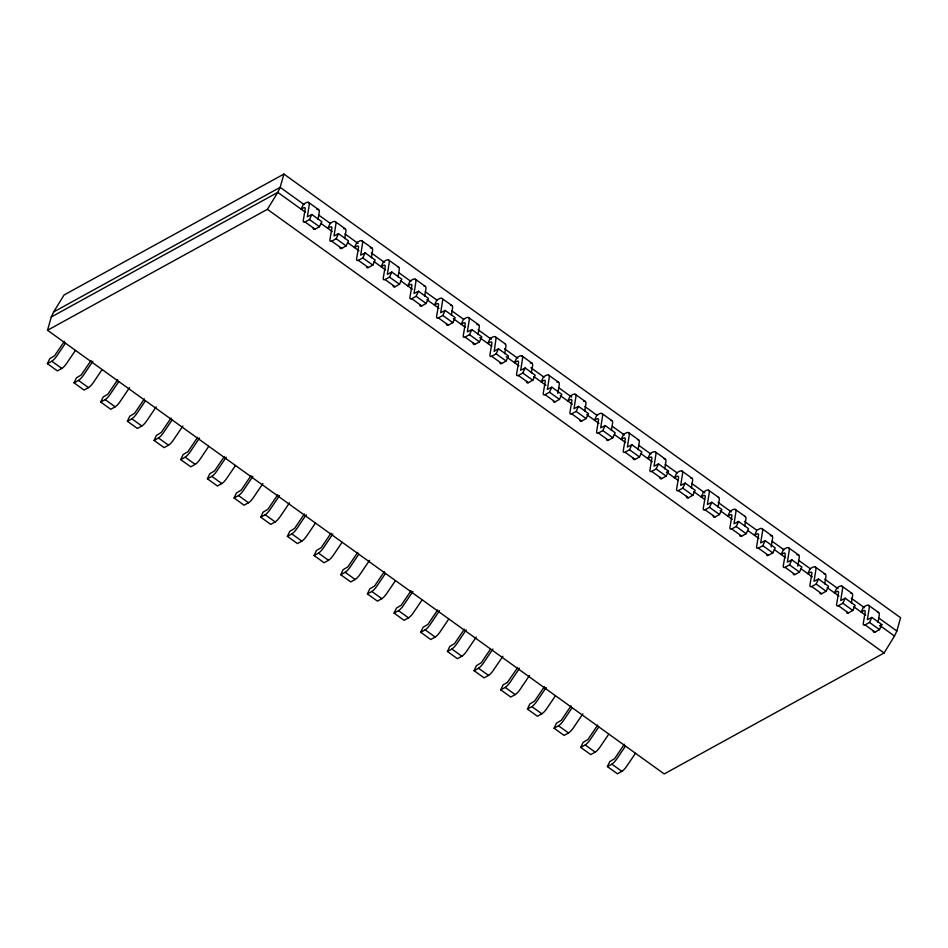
<?xml version="1.0" encoding="UTF-8"?>
<svg xmlns="http://www.w3.org/2000/svg" width="948" height="948" viewBox="0 0 948 948"><rect width="100%" height="100%" fill="white"/><g stroke="black" fill="none" stroke-linecap="round" stroke-linejoin="round"><path stroke-width="1.42" d="M318.03 219.415L319.286 211.807A13.426 4.017 -54.3 0 0 316.905 209.567M344.705 238.6L345.961 230.992A13.426 4.017 -54.3 0 0 343.579 228.752M371.367 257.785L372.623 250.177A13.426 4.017 -54.3 0 0 370.241 247.938M398.041 276.97L399.298 269.362A13.426 4.017 -54.3 0 0 397.899 266.981M424.704 296.155L425.96 288.548A13.426 4.017 -54.3 0 0 424.1 286.189M451.378 315.34L452.623 307.733A13.426 4.017 -54.3 0 0 450.762 305.375M478.041 334.537L479.297 326.918A13.426 4.017 -54.3 0 0 476.915 324.69M504.703 353.723L505.959 346.103A13.426 4.017 -54.3 0 0 504.964 343.792M531.378 372.908L532.634 365.288A13.426 4.017 -54.3 0 0 530.252 363.06M557.803 393.491L559.296 384.473A13.426 4.017 -54.3 0 0 556.914 382.245M584.715 411.278L585.971 403.658A13.426 4.017 -54.3 0 0 583.589 401.431M611.377 430.463L612.633 422.844A13.426 4.017 -54.3 0 0 610.773 420.497M638.051 449.648L639.308 442.041A13.426 4.017 -54.3 0 0 637.435 439.682M664.714 468.833L665.97 461.226A13.426 4.017 -54.3 0 0 664.11 458.868M691.376 488.019L692.633 480.411A13.426 4.017 -54.3 0 0 690.772 478.053M718.051 507.204L719.307 499.596A13.426 4.017 -54.3 0 0 718.311 497.285M744.713 526.389L745.969 518.781A13.426 4.017 -54.3 0 0 744.571 516.399M771.151 546.984L772.644 537.966A13.426 4.017 -54.3 0 0 770.262 535.739M797.813 566.169L799.306 557.151A13.426 4.017 -54.3 0 0 796.924 554.924M824.724 583.956L825.981 576.337A13.426 4.017 -54.3 0 0 824.108 573.99M851.387 603.141L852.643 595.522A13.426 4.017 -54.3 0 0 850.783 593.175M878.049 622.326L879.306 614.707A13.426 4.017 -54.3 0 0 877.445 612.361M47.519 330.26L51.275 316.988L53.633 311.951L64.037 295.006L283.914 174.065L900.6 617.74L896.855 631.013L894.497 636.049L884.081 652.994L664.216 773.935L47.519 330.26L267.395 209.318L277.8 192.373L280.17 187.337L283.914 174.065M75.413 350.44L66.798 363.191A7.963 2.382 -54.3 0 1 61.833 368.452L57.401 370.893L47.4 363.688L49.758 358.652L54.557 355.784L64.357 341.351M102.076 369.625L93.461 382.376A7.963 2.382 -54.3 0 1 88.508 387.637L84.064 390.078L74.062 382.874L76.433 377.837L81.22 374.97L91.02 360.536M129.532 387.649L120.123 401.561A7.963 2.382 -54.3 0 1 115.17 406.822L110.738 409.263L100.737 402.071L103.095 397.022L107.894 394.155L117.694 379.721M156.195 406.834L146.798 420.746A7.963 2.382 -54.3 0 1 141.833 426.007L137.401 428.449L127.399 421.256L129.757 416.219L134.557 413.34L144.357 398.907M182.869 426.019L173.46 439.931A7.963 2.382 -54.3 0 1 168.507 445.193L164.075 447.634L154.074 440.441L156.432 435.405L161.231 432.525L171.019 418.092M208.75 446.366L200.135 459.116A7.963 2.382 -54.3 0 1 195.169 464.378L190.738 466.819L180.736 459.626L183.094 454.59L187.894 451.71L197.694 437.277M311.833 214.497L307.342 216.784L309.285 204.602A13.426 4.017 -54.3 0 0 306.334 202.588L303.502 204.128L301.144 209.164L303.36 207.944A6.968 2.086 -54.3 0 1 305.173 209.176L303.277 220.41A7.963 2.382 -54.3 0 0 305.031 221.974L309.475 219.533L311.833 214.497L321.834 221.69L319.464 226.726L315.032 229.167A7.963 2.382 -54.3 0 1 313.231 227.97M235.424 465.551L226.797 478.302A7.963 2.382 -54.3 0 1 221.844 483.563L217.412 486.004L207.411 478.811L209.769 473.775L214.568 470.907L224.356 456.462M338.495 233.682L334.004 235.969L335.959 223.799A13.426 4.017 -54.3 0 0 333.009 221.773L330.165 223.313L327.807 228.35L330.023 227.129A6.968 2.086 -54.3 0 1 331.836 228.361L329.94 239.595A7.963 2.382 -54.3 0 0 331.705 241.159L336.137 238.718L338.495 233.682L348.497 240.875L346.139 245.911L341.707 248.352A7.963 2.382 -54.3 0 1 339.917 247.784M262.869 483.587L253.472 497.487A7.963 2.382 -54.3 0 1 248.506 502.748L244.074 505.189L234.073 497.996L236.431 492.96L241.23 490.092L251.03 475.647M365.17 252.867L360.678 255.154L362.622 242.984A13.426 4.017 -54.3 0 0 359.671 240.958L356.839 242.498L354.469 247.535L356.697 246.314A6.968 2.086 -54.3 0 1 358.498 247.547L356.614 258.78A7.963 2.382 -54.3 0 0 358.368 260.344L362.8 257.903L365.17 252.867L375.159 260.06L372.801 265.096L368.369 267.537A7.963 2.382 -54.3 0 1 366.58 266.969M289.543 502.772L280.134 516.672A7.963 2.382 -54.3 0 1 275.181 521.933L270.737 524.374L260.736 517.181L263.106 512.145L267.905 509.277L277.693 494.832M391.832 272.052L387.341 274.339L389.296 262.169A13.426 4.017 -54.3 0 0 386.346 260.155L383.502 261.684L381.143 266.72L383.359 265.499A6.968 2.086 -54.3 0 1 385.172 266.732L383.276 277.965A7.963 2.382 -54.3 0 0 385.042 279.53L389.474 277.089L391.832 272.052L401.834 279.245L399.475 284.281L395.043 286.723A7.963 2.382 -54.3 0 1 393.219 285.869M315.423 523.106L306.796 535.857A7.963 2.382 -54.3 0 1 301.843 541.118L297.411 543.559L287.41 536.367L289.768 531.33L294.567 528.463L304.367 514.017M418.495 291.237L414.015 293.524L415.959 281.355A13.426 4.017 -54.3 0 0 413.008 279.34L410.164 280.869L407.806 285.905L410.034 284.684A6.968 2.086 -54.3 0 1 411.835 285.917L409.951 297.151A7.963 2.382 -54.3 0 0 411.705 298.715L416.136 296.274L418.495 291.237L428.496 298.442L426.138 303.479L421.706 305.908A7.963 2.382 -54.3 0 1 419.905 304.711M342.086 542.303L333.471 555.042A7.963 2.382 -54.3 0 1 328.506 560.304L324.074 562.745L314.072 555.552L316.431 550.515L321.23 547.648L331.03 533.214M445.169 310.423L440.678 312.71L442.633 300.54A13.426 4.017 -54.3 0 0 439.682 298.525L436.838 300.054L434.48 305.09L436.696 303.87A6.968 2.086 -54.3 0 1 438.509 305.102L436.613 316.336A7.963 2.382 -54.3 0 0 438.367 317.9L442.811 315.459L445.169 310.423L455.17 317.627L452.812 322.664L448.368 325.105A7.963 2.382 -54.3 0 1 446.567 323.908M369.542 560.327L360.133 574.227A7.963 2.382 -54.3 0 1 355.18 579.489L350.748 581.93L340.747 574.737L343.105 569.701L347.904 566.833L357.692 552.4M465.041 337.085L469.473 334.656L471.831 329.62L481.833 336.813L479.475 341.849L475.043 344.29L465.041 337.085A7.963 2.382 -54.3 0 1 463.288 335.521L465.172 324.287A6.968 2.086 -54.3 0 0 463.371 323.055L461.143 324.275L463.501 319.239L466.345 317.71A13.426 4.017 -54.3 0 1 469.296 319.725L467.352 331.907L471.831 329.62M395.423 580.674L386.808 593.412A7.963 2.382 -54.3 0 1 381.843 598.686L377.411 601.115L367.409 593.922L369.767 588.886L374.567 586.018L384.367 571.585M494.264 351.127L495.958 338.91A13.426 4.017 -54.3 0 0 493.007 336.896L490.175 338.424L487.817 343.46L490.033 342.24A6.968 2.086 -54.3 0 1 491.846 343.472L489.95 354.706A7.963 2.382 -54.3 0 0 491.704 356.282L496.148 353.841L498.506 348.805L508.507 355.998L506.149 361.034L501.705 363.475A7.963 2.382 -54.3 0 1 499.892 362.61M422.097 599.859L413.47 612.609A7.963 2.382 -54.3 0 1 408.517 617.871L404.085 620.312L394.084 613.107L396.442 608.071L401.241 605.203L411.029 590.77M525.168 367.99L520.677 370.277L522.632 358.095A13.426 4.017 -54.3 0 0 519.682 356.081L516.838 357.609L514.48 362.646L516.696 361.425A6.968 2.086 -54.3 0 1 518.509 362.669L516.613 373.891A7.963 2.382 -54.3 0 0 518.378 375.467L522.81 373.026L525.168 367.99L535.17 375.183L532.812 380.219L528.38 382.66A7.963 2.382 -54.3 0 1 526.567 381.463M448.76 619.044L440.145 631.795A7.963 2.382 -54.3 0 1 435.179 637.056L430.748 639.497L420.746 632.292L423.104 627.256L427.904 624.388L437.703 609.955M551.843 387.175L547.351 389.462L549.295 377.28A13.426 4.017 -54.3 0 0 546.344 375.266L543.512 376.794L541.142 381.831L543.37 380.61A6.968 2.086 -54.3 0 1 545.171 381.854L543.287 393.076A7.963 2.382 -54.3 0 0 545.041 394.652L549.473 392.211L551.843 387.175L561.832 394.368L559.474 399.404L555.042 401.845A7.963 2.382 -54.3 0 1 553.324 401.525M476.216 637.068L466.807 650.98A7.963 2.382 -54.3 0 1 461.854 656.241L457.41 658.682L447.42 651.489L449.779 646.441L454.578 643.574L464.366 629.14M578.505 406.36L574.014 408.647L575.969 396.465A13.426 4.017 -54.3 0 0 573.019 394.451L570.175 395.991L567.816 401.028L570.032 399.795A6.968 2.086 -54.3 0 1 571.845 401.04L569.949 412.262A7.963 2.382 -54.3 0 0 571.715 413.838L576.147 411.396L578.505 406.36L588.507 413.553L586.148 418.589L581.716 421.031A7.963 2.382 -54.3 0 1 579.927 420.462M502.878 656.253L493.47 670.165A7.963 2.382 -54.3 0 1 488.516 675.426L484.084 677.867L474.083 670.674L476.441 665.638L481.24 662.759L490.246 649.487M596.837 415.177L594.479 420.213L596.707 418.992A6.968 2.086 -54.3 0 1 598.508 420.225L596.624 431.447A7.963 2.382 -54.3 0 0 598.378 433.023L608.379 440.216L612.811 437.775L615.169 432.738L605.168 425.545L600.688 427.832L602.632 415.651A13.426 4.017 -54.3 0 0 599.681 413.636L596.837 415.177L584.904 406.585M598.378 433.023L602.809 430.582L605.168 425.545M529.541 675.438L520.144 689.35A7.963 2.382 -54.3 0 1 515.191 694.611L510.747 697.053L500.745 689.86L503.104 684.823L507.346 682.489M631.842 444.731L627.351 447.018L629.306 434.836A13.426 4.017 -54.3 0 0 626.355 432.821L623.511 434.362L621.153 439.398L623.369 438.177A6.968 2.086 -54.3 0 1 625.182 439.41L623.286 450.644A7.963 2.382 -54.3 0 0 625.052 452.208L629.484 449.767L631.842 444.731L641.843 451.923L639.485 456.96L635.042 459.401A7.963 2.382 -54.3 0 1 633.24 458.204M555.433 695.785L546.806 708.535A7.963 2.382 -54.3 0 1 541.853 713.797L537.421 716.238L527.42 709.045L529.778 704.009L534.577 701.129L544.365 686.696M658.505 463.916L654.025 466.203L655.969 454.021A13.426 4.017 -54.3 0 0 653.018 452.006L650.174 453.547L647.816 458.583L650.044 457.363A6.968 2.086 -54.3 0 1 651.845 458.595L649.961 469.829A7.963 2.382 -54.3 0 0 651.714 471.393L656.146 468.952L658.505 463.916L668.506 471.109L666.148 476.145L661.716 478.586A7.963 2.382 -54.3 0 1 659.915 477.389M582.878 713.808L573.481 727.72A7.963 2.382 -54.3 0 1 568.516 732.982L564.084 735.423L554.082 728.23L556.44 723.194L561.24 720.326L571.04 705.881M678.377 490.578L682.821 488.137L685.179 483.101L695.18 490.294L692.822 495.33L688.378 497.771L678.377 490.578A7.963 2.382 -54.3 0 1 676.623 489.014L678.519 477.78A6.968 2.086 -54.3 0 0 676.706 476.548L674.49 477.768L676.848 472.732L679.68 471.192A13.426 4.017 -54.3 0 1 682.631 473.218L680.688 485.388L685.179 483.101M608.77 734.155L600.143 746.905A7.963 2.382 -54.3 0 1 595.19 752.167L590.758 754.608L580.757 747.415L583.115 742.379L587.914 739.511L597.702 725.066M705.051 509.763L709.483 507.322L711.841 502.286L721.843 509.479L719.485 514.515L715.053 516.956L705.051 509.763A7.963 2.382 -54.3 0 1 703.298 508.199L705.182 496.965A6.968 2.086 -54.3 0 0 703.38 495.733L701.153 496.953L703.511 491.917L706.355 490.377A13.426 4.017 -54.3 0 1 709.305 492.403L707.35 504.573L711.841 502.286M635.433 753.34L626.818 766.091A7.963 2.382 -54.3 0 1 621.852 771.352L617.421 773.793L607.419 766.6L609.777 761.564L614.577 758.696L624.376 744.251M738.516 521.471L734.025 523.758L735.968 511.588A13.426 4.017 -54.3 0 0 733.017 509.574L730.185 511.102L727.827 516.139L730.043 514.918A6.968 2.086 -54.3 0 1 731.844 516.15L729.96 527.384A7.963 2.382 -54.3 0 0 731.714 528.948L736.158 526.507L738.516 521.471L748.517 528.664L746.147 533.7L741.715 536.141A7.963 2.382 -54.3 0 1 739.902 535.288M765.178 540.656L760.687 542.943L762.642 530.773A13.426 4.017 -54.3 0 0 759.692 528.759L756.848 530.288L754.49 535.324L756.705 534.103A6.968 2.086 -54.3 0 1 758.519 535.336L756.623 546.569A7.963 2.382 -54.3 0 0 758.388 548.134L762.82 545.692L765.178 540.656L775.18 547.861L772.821 552.897L768.39 555.327A7.963 2.382 -54.3 0 1 766.659 555.018M791.841 559.841L787.361 562.128L789.305 549.959A13.426 4.017 -54.3 0 0 786.354 547.944L783.51 549.473L781.152 554.509L783.38 553.288A6.968 2.086 -54.3 0 1 785.181 554.521L783.297 565.755A7.963 2.382 -54.3 0 0 785.051 567.319L789.483 564.878L791.841 559.841L801.842 567.046L799.484 572.082L795.052 574.524A7.963 2.382 -54.3 0 1 793.263 573.943M818.515 579.038L814.024 581.325L815.979 569.144A13.426 4.017 -54.3 0 0 813.029 567.129L810.185 568.658L807.826 573.694L810.042 572.474A6.968 2.086 -54.3 0 1 811.855 573.706L809.959 584.94A7.963 2.382 -54.3 0 0 811.725 586.504L816.157 584.075L818.515 579.038L828.516 586.231L826.158 591.268L821.715 593.709A7.963 2.382 -54.3 0 1 819.902 592.844M845.178 598.224L840.698 600.511L842.642 588.329A13.426 4.017 -54.3 0 0 839.691 586.314L836.847 587.843L834.489 592.879L836.717 591.659A6.968 2.086 -54.3 0 1 838.518 592.891L836.634 604.125A7.963 2.382 -54.3 0 0 838.388 605.701L842.819 603.26L845.178 598.224L855.179 605.417L852.821 610.453L848.389 612.894A7.963 2.382 -54.3 0 1 846.576 612.029M871.852 617.409L867.361 619.696L869.316 607.514A13.426 4.017 -54.3 0 0 866.365 605.499L863.521 607.028L861.163 612.064L863.379 610.844A6.968 2.086 -54.3 0 1 865.192 612.088L863.296 623.31A7.963 2.382 -54.3 0 0 865.05 624.886L869.494 622.445L871.852 617.409L881.853 624.602L879.495 629.638L875.051 632.079A7.963 2.382 -54.3 0 1 873.25 630.882M65.412 343.247L56.797 355.986A7.963 2.382 -54.3 0 1 51.832 361.247L47.4 363.688M92.868 361.271L83.46 375.171A7.963 2.382 -54.3 0 1 78.506 380.444L74.062 382.874M118.749 381.617L110.122 394.368A7.963 2.382 -54.3 0 1 105.169 399.629L100.737 402.071M145.411 400.803L136.796 413.553A7.963 2.382 -54.3 0 1 131.843 418.815L127.399 421.256M172.086 419.988L163.459 432.738A7.963 2.382 -54.3 0 1 158.506 438L154.074 440.441M199.53 438.012L190.133 451.923A7.963 2.382 -54.3 0 1 185.168 457.185L180.736 459.626M226.205 457.197L216.796 471.109A7.963 2.382 -54.3 0 1 211.842 476.37L207.411 478.811M252.867 476.382L243.47 490.294A7.963 2.382 -54.3 0 1 238.505 495.555L234.073 497.996M279.542 495.567L270.133 509.479A7.963 2.382 -54.3 0 1 265.179 514.74L260.736 517.181M306.204 514.764L296.807 528.664A7.963 2.382 -54.3 0 1 291.842 533.925L287.41 536.367M332.866 533.949L323.469 547.849A7.963 2.382 -54.3 0 1 318.516 553.111L314.072 555.552M358.759 554.284L350.132 567.034A7.963 2.382 -54.3 0 1 345.179 572.296L340.747 574.737M385.421 573.481L376.806 586.22A7.963 2.382 -54.3 0 1 371.841 591.481L367.409 593.922M412.878 591.505L403.469 605.405A7.963 2.382 -54.3 0 1 398.516 610.666L394.084 613.107M439.54 610.69L430.143 624.59A7.963 2.382 -54.3 0 1 425.178 629.863L420.746 632.292M466.215 629.875L456.806 643.787A7.963 2.382 -54.3 0 1 451.852 649.048L447.42 651.489M492.877 649.06L483.48 662.972A7.963 2.382 -54.3 0 1 478.515 668.233L474.083 670.674M517.703 667.51L507.358 682.489M519.54 668.245L510.143 682.157A7.963 2.382 -54.3 0 1 505.189 687.419L500.745 689.86M546.214 687.43L536.805 701.342A7.963 2.382 -54.3 0 1 531.852 706.604L527.42 709.045M572.094 707.777L563.479 720.527A7.963 2.382 -54.3 0 1 558.514 725.789L554.082 728.23M598.769 726.962L590.142 739.713A7.963 2.382 -54.3 0 1 585.189 744.974L580.757 747.415M625.431 746.147L616.816 758.898A7.963 2.382 -54.3 0 1 611.851 764.159L607.419 766.6M53.633 311.951L280.17 187.337L304.166 204.602M51.275 316.988L277.8 192.373L305.457 212.269M494.264 351.127L498.506 348.805M666.397 472.282L668.506 471.109M879.732 625.763L881.853 624.602M308.633 202.457L318.635 209.65M335.296 221.642L345.297 228.835M361.97 240.828L371.971 248.021M388.633 260.013L398.634 267.218M415.307 279.198L425.308 286.403M441.969 298.395L451.971 305.588M468.632 317.58L478.633 324.773M495.306 336.765L505.308 343.958M521.969 355.95L531.97 363.143M548.643 375.135L558.645 382.328M575.306 394.321L585.307 401.514M601.98 413.506L611.981 420.699M628.643 432.691L638.644 439.884M655.317 451.876L665.306 459.069M681.979 471.061L691.981 478.254M708.642 490.246L718.643 497.439M735.316 509.431L745.318 516.636M761.979 528.617L771.98 535.821M788.653 547.814L798.654 555.007M815.316 566.999L825.317 574.192M841.99 586.184L851.979 593.377M868.652 605.369L878.654 612.562M318.552 214.959L330.556 223.586M344.954 233.955L358.154 243.446M371.343 252.938L384.544 262.43M398.942 272.787L410.946 281.426M425.344 291.783L437.336 300.409M451.734 310.778L463.726 319.405M478.124 329.762L491.325 339.254M504.526 348.757L517.726 358.249M530.916 367.741L544.116 377.233M558.514 387.602L571.715 397.094M612.444 426.399L624.448 435.025M638.845 445.394L650.849 454.021M665.247 464.39L677.251 473.016M691.649 483.373L704.85 492.877M718.051 502.369L731.252 511.873M744.453 521.364L756.445 530.003M772.051 541.225L784.055 549.864M798.453 560.221L810.445 568.847M824.855 579.216L838.056 588.708M851.257 598.212L864.458 607.704M878.855 618.06L896.855 631.013M321.076 223.515L332.25 231.549M347.525 242.534L358.925 250.734M373.974 261.565L385.587 269.919M400.423 280.596L412.439 289.235M426.873 299.615L438.924 308.29M453.31 318.647L465.338 327.297M479.759 337.678L491.787 346.316M506.208 356.697L518.923 365.845M533.854 376.593L545.882 385.244M560.304 395.612L572.319 404.263M586.753 414.643L598.923 423.401M614.399 434.54L625.597 442.598M640.848 453.559L652.26 461.783M667.297 472.59L678.116 480.375M693.735 491.621L704.554 499.406M720.184 510.64L732.271 519.338M747.83 530.536L758.933 538.523M774.279 549.567L785.596 557.708M800.728 568.587L812.27 576.894M827.177 587.618L838.933 596.079M853.627 606.649L865.643 615.299M880.064 625.668L894.497 636.049M309.475 219.533L319.464 226.726M336.137 238.718L346.139 245.911M362.8 257.903L372.801 265.096M389.474 277.089L399.475 284.281M416.136 296.274L426.138 303.479M442.811 315.459L452.812 322.664M469.473 334.656L479.475 341.849M496.148 353.841L506.149 361.034M522.81 373.026L532.812 380.219M549.473 392.211L559.474 399.404M576.147 411.396L586.148 418.589M602.809 430.582L612.811 437.775M629.484 449.767L639.485 456.96M656.146 468.952L666.148 476.145M682.821 488.137L692.822 495.33M709.483 507.322L719.485 514.515M736.158 526.507L746.147 533.7M762.82 545.692L772.821 552.897M789.483 564.878L799.484 572.082M816.157 584.075L826.158 591.268M842.819 603.26L852.821 610.453M869.494 622.445L879.495 629.638M305.031 221.974L315.032 229.167M331.705 241.159L341.707 248.352M358.368 260.344L368.369 267.537M385.042 279.53L395.043 286.723M411.705 298.715L421.706 305.908M438.367 317.9L448.368 325.105M491.704 356.282L501.705 363.475M518.378 375.467L528.38 382.66M545.041 394.652L555.042 401.845M571.715 413.838L581.716 421.031M625.052 452.208L635.042 459.401M651.714 471.393L661.716 478.586M731.714 528.948L741.715 536.141M758.388 548.134L768.39 555.327M785.051 567.319L795.052 574.524M811.725 586.504L821.715 593.709M838.388 605.701L848.389 612.894M865.05 624.886L875.051 632.079M267.395 209.318L884.081 652.994M51.832 361.247L61.833 368.452M78.506 380.444L88.508 387.637M105.169 399.629L115.17 406.822M131.843 418.815L141.833 426.007M158.506 438L168.507 445.193M185.168 457.185L195.169 464.378M211.842 476.37L221.844 483.563M238.505 495.555L248.506 502.748M265.179 514.74L275.181 521.933M291.842 533.925L301.843 541.118M318.516 553.111L328.506 560.304M345.179 572.296L355.18 579.489M371.841 591.481L381.843 598.686M398.516 610.666L408.517 617.871M425.178 629.863L435.179 637.056M451.852 649.048L461.854 656.241M478.515 668.233L488.516 675.426M505.189 687.419L515.191 694.611M531.852 706.604L541.853 713.797M558.514 725.789L568.516 732.982M585.189 744.974L595.19 752.167M611.851 764.159L621.852 771.352M688.378 497.771A7.963 2.382 -54.3 0 1 686.625 496.207M608.379 440.216A7.963 2.382 -54.3 0 1 606.566 439.351M715.053 516.956A7.963 2.382 -54.3 0 1 713.287 515.392M475.043 344.29A7.963 2.382 -54.3 0 1 473.289 342.714"/></g></svg>
